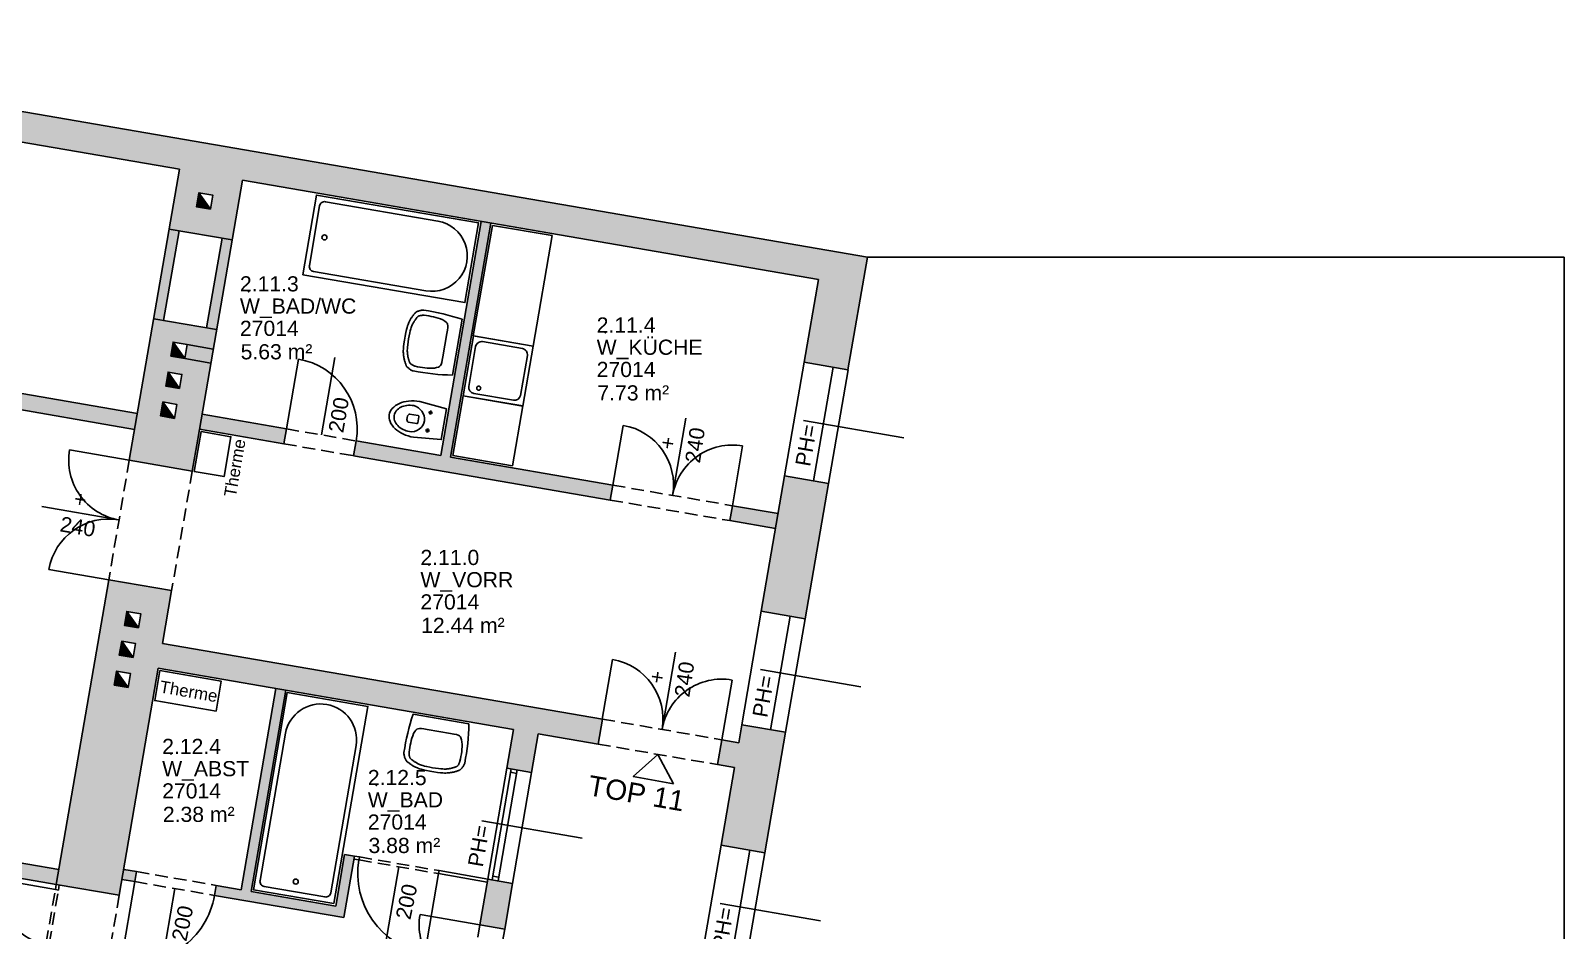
# Model space of a CAD drawing. Header units: centimetres. Extents: x -2015 to 674, y -1541 to 830.
# Drawn here: x -844 to 674, y -60 to 830 of the extents above; entities that cross this region are included whole.
import ezdxf
from ezdxf.enums import TextEntityAlignment as Align

# ---------------------------------------------------------------- set-up
doc = ezdxf.new("R2010")
doc.units = ezdxf.units.CM
doc.header["$LTSCALE"] = 50
doc.header["$MEASUREMENT"] = 0
doc.linetypes.add('VERDECKT', pattern=[0.375, 0.25, -0.125])
doc.layers.get('0').update_dxf_attribs({"linetype": 'CONTINUOUS'})
for name, color, linetype in [('ARC-Fenster', 5, 'CONTINUOUS'), ('ARC-Fenster-nv', 5, 'CONTINUOUS'), ('ARC-Kamin', 7, 'CONTINUOUS'), ('ARC-Tueren', 5, 'CONTINUOUS'), ('ARC-Tueren-nv', 5, 'CONTINUOUS'), ('BE-T', 7, 'CONTINUOUS'), ('BE-T-PM', 7, 'CONTINUOUS'), ('BE-T-RNBVBF', 7, 'CONTINUOUS'), ('BS-WA-A-T', 203, 'CONTINUOUS'), ('BS-WA-C-NT', 253, 'CONTINUOUS'), ('BS-WA-C-T', 253, 'CONTINUOUS'), ('BS-WA-S-NT', 201, 'CONTINUOUS'), ('BS-WA-S-T', 201, 'CONTINUOUS'), ('BS-WA-V-NT', 203, 'VERDECKT'), ('BS-WA-V-T', 203, 'VERDECKT'), ('HB-KO-GLA-S', 132, 'CONTINUOUS'), ('HB-ZU-MOE-EI', 36, 'CONTINUOUS'), ('HB-ZU-SAN-EI', 54, 'CONTINUOUS'), ('HB-ZU-SAN-SG', 55, 'CONTINUOUS')]:
    doc.layers.add(name, color=color, linetype=linetype)
doc.styles.add('MOE', font='arial.ttf')
doc.styles.add('RNB', font='arial.ttf', dxfattribs={"width": 0.8})
doc.styles.get("Standard").update_dxf_attribs({"font": 'arial.ttf'})

# ---------------------------------------------------------------- blocks, each defined once
blk = doc.blocks.new('*U54')
at = {"layer": 'ARC-Fenster'}
for p, q in [((-57, -55.2), (57, -55.2)), ((-57, -70.2), (57, -70.2))]:
    blk.add_line(p, q, dxfattribs=at)
at = {"layer": 'ARC-Fenster-nv'}
blk.add_line((0, -136.1), (0, -35.2), dxfattribs=at)
blk.add_text('PH=', height=15, dxfattribs=at).set_placement((-44.4, -49.5))
at = {"layer": 'ARC-Fenster-nv', "flags": 1}
for tag, p in [('FLAECHE', (-128, 69.1)), ('MATERIAL', (-128, 60.8)), ('TIEFE', (-128, 52.5)), ('FENSTERTYP', (-128, 44.2)), ('AUSSENJALOUSIE', (-128, 35.8)), ('ANTRIEB', (-128, 27.4)), ('G-WERT', (-128, 19.1)), ('FARBE', (-128, 10.8)), ('BEMERKUNG', (-128, 2.4)), ('ANLAGENGRUPPE', (-128, -12.7)), ('DB_ID', (-128, -5.9))]:
    blk.add_attdef(tag, p, '', height=5, dxfattribs=at)
at = {"layer": 'ARC-Fenster-nv'}
blk.add_attdef('PH', text='', height=15, rotation=360, dxfattribs=at).set_placement((3.7, -34.7), align=Align.TOP_LEFT)
blk.add_attdef('HOEHE', (-21.1, -102.1), '', height=15, rotation=270, dxfattribs=at)
at = {"layer": 'ARC-Fenster-nv', "flags": 2}
blk.add_attdef('BREITE1', (6, -102.4), '', height=15, rotation=270, dxfattribs=at)
blk = doc.blocks.new('*U55')
at = {"layer": 'ARC-Fenster'}
for p, q in [((-67.9, -52.9), (46.1, -52.9)), ((-67.9, -67.9), (46.1, -67.9))]:
    blk.add_line(p, q, dxfattribs=at)
at = {"layer": 'ARC-Fenster-nv'}
blk.add_line((-10.9, -133.8), (-10.9, -32.9), dxfattribs=at)
blk.add_text('PH=', height=15, dxfattribs=at).set_placement((-57.3, -47.6))
at = {"layer": 'ARC-Fenster-nv', "flags": 1}
for tag, p in [('FLAECHE', (-138.9, 71.4)), ('MATERIAL', (-138.9, 63.1)), ('TIEFE', (-138.9, 54.7)), ('FENSTERTYP', (-138.9, 46.4)), ('AUSSENJALOUSIE', (-138.9, 38)), ('ANTRIEB', (-138.9, 29.7)), ('G-WERT', (-138.9, 21.3)), ('FARBE', (-138.9, 13)), ('BEMERKUNG', (-138.9, 4.7)), ('DB_ID', (-138.9, -3.7)), ('ANLAGENGRUPPE', (-138.9, -10.5))]:
    blk.add_attdef(tag, p, '', height=5, dxfattribs=at)
at = {"layer": 'ARC-Fenster-nv'}
blk.add_attdef('PH', text='', height=15, rotation=360, dxfattribs=at).set_placement((-9.3, -32.8), align=Align.TOP_LEFT)
blk.add_attdef('HOEHE', (-32, -99.9), '', height=15, rotation=270, dxfattribs=at)
at = {"layer": 'ARC-Fenster-nv', "flags": 2}
blk.add_attdef('BREITE1', (-4.9, -100.2), '', height=15, rotation=270, dxfattribs=at)
blk = doc.blocks.new('*U48')
at = {"layer": 'ARC-Tueren'}
blk.add_line((35, -20.3), (35, -90.3), dxfattribs=at)
blk.add_arc((35, -20.3), 70, 180, 270, dxfattribs=at)
at = {"layer": 'ARC-Tueren-nv'}
blk.add_line((0, -97.9), (0, -20.3), dxfattribs=at)
blk.add_attdef('BRANDSCHUTZ-KL', text='', height=12.5, rotation=90, dxfattribs=at).set_placement((6.5, 14.1), align=Align.CENTER)
at = {"layer": 'ARC-Tueren-nv', "flags": 1}
for tag, p in [('TUERTYP', (-99.1, 48.2)), ('FLAECHE', (-99.1, 39.6)), ('DORNMASS', (-99.1, 31.1)), ('ANSCHLAGTYP', (-99.1, 22.5)), ('MATERIAL', (-99.1, 13.9)), ('FARBE', (-99.1, 5.4)), ('DB_ID', (-99.1, -1.7)), ('ANLAGENGRUPPE', (-99.1, -8.9))]:
    blk.add_attdef(tag, p, '', height=5, dxfattribs=at)
at = {"layer": 'ARC-Tueren-nv'}
blk.add_attdef('BEMERKUNG', (-47.6, -3.2), '', height=12.5, dxfattribs=at)
blk.add_attdef('TUER-NR', text='', height=12.5, dxfattribs=at).set_placement((0, -20.3), align=Align.CENTER)
blk.add_attdef('HOEHE', (-21, -25.2), '', height=15, rotation=270, dxfattribs=at)
at = {"layer": 'ARC-Tueren-nv', "flags": 2}
blk.add_attdef('BREITE1', (6, -25.2), '', height=15, rotation=270, dxfattribs=at)
blk = doc.blocks.new('*U16')
at = {"layer": 'HB-ZU-SAN-EI'}
for p, q in [((-70, -150), (-110, -150)), ((-90, -130), (-90, -170)), ((110, -150), (70, -150)), ((90, -130), (90, -170))]:
    blk.add_line(p, q, dxfattribs=at)
for points in [[(-155, 0), (-180, -275, 0.066286), (-165, -384, 0.078865), (-127, -469, 0.107164), (-64, -531, 0.141995), (0, -550, 0.141995), (64, -531, 0.107164), (127, -469, 0.078865), (165, -384, 0.066286), (180, -275), (155, 0)], [(36, -360, 0.250057), (40, -352), (40, -267, 0.414214), (30, -257), (-30, -257, 0.414214), (-40, -267), (-40, -352, 0.250057), (-36, -360, 0.304231)]]:
    blk.add_lwpolyline(points, format="xyb", close=True, dxfattribs=at)
blk.add_lwpolyline([(0, -195, 0.359169), (-130, -325, 0.074766), (-120, -394, 0.085308), (-92, -449, 0.106203), (-48, -487, 0.127854), (0, -500, 0.127854), (48, -487, 0.106203), (92, -449, 0.085308), (122, -388, 0.090525), (130, -325, 0.414214), (0, -195, 0.074766)], format="xyb", dxfattribs=at)
for centre in [(-90, -150), (90, -150)]:
    blk.add_circle(centre, 12.5, dxfattribs=at)
blk = doc.blocks.new('*U18')
at = {"layer": 'HB-ZU-SAN-EI'}
blk.add_lwpolyline([(0, -80), (0, 0), (163, 0), (163, -80)], close=True, dxfattribs=at)
blk.add_lwpolyline([(5, -10), (5, -70, 0.414214), (10, -75), (123, -75, 1), (123, -5), (10, -5, 0.414214)], format="xyb", close=True, dxfattribs=at)
blk.add_circle((15, -40), 2.5, dxfattribs=at)
blk = doc.blocks.new('SAN-WB')
at = {"layer": 'HB-ZU-SAN-EI'}
for points in [[(28, 0), (-28, 0, 0.04569), (-30.5, -39), (-30.4, -39.6), (-30.3, -40.3), (-30.1, -41), (-29.8, -41.8), (-29.4, -42.5), (-29.1, -43.2), (-28.7, -43.9), (-28.4, -44.5), (-28.1, -45), (-27.8, -45.5), (-27.5, -45.8), (-27.2, -46.2), (-26.9, -46.4), (-26.6, -46.7), (-26.2, -47), (-25.8, -47.3), (-25.2, -47.5), (-24.7, -47.9), (-24.1, -48.2), (-23.4, -48.5), (-22.8, -48.8), (-22.1, -49.1), (-21.4, -49.5), (-20.8, -49.8), (-20.1, -50), (-19.5, -50.3), (-18.8, -50.5), (-18.1, -50.7), (-17.4, -51), (-16.7, -51.2), (-15.8, -51.4), (-14.9, -51.6), (-13.8, -51.9), (-12.5, -52.1), (-10.8, -52.3), (-8.6, -52.5), (-5.6, -52.6), (-1.9, -52.7), (0, -52.7), (1.9, -52.7), (5.6, -52.6), (8.6, -52.5), (10.8, -52.3), (12.5, -52.1), (13.8, -51.9), (14.9, -51.6), (15.8, -51.4), (16.7, -51.2), (17.4, -51), (18.1, -50.7), (18.8, -50.5), (19.5, -50.3), (20.1, -50), (20.7, -49.8), (21.4, -49.5), (22.1, -49.1), (22.8, -48.8), (23.4, -48.5), (24.1, -48.2), (24.7, -47.9), (25.2, -47.5), (25.7, -47.3), (26.2, -47), (26.6, -46.7), (26.9, -46.4), (27.2, -46.2), (27.5, -45.8), (27.8, -45.5), (28.1, -45), (28.4, -44.5), (28.7, -43.9), (29.1, -43.2), (29.4, -42.5), (29.8, -41.8), (30.1, -41), (30.3, -40.3), (30.4, -39.6), (30.5, -39, 0.04569)], [(24.3, -18.8), (23.4, -16.7), (22.6, -15.1), (21.8, -14), (20.8, -13.3), (19.4, -12.8), (17.6, -12.6), (15.1, -12.5), (11.8, -12.5), (0, -12.5), (-11.7, -12.5), (-15.1, -12.5), (-17.6, -12.6), (-19.4, -12.8), (-20.8, -13.3), (-21.8, -14), (-22.6, -15.1), (-23.4, -16.7), (-24.3, -18.8, 0.075022), (-25.5, -37.8), (-25.5, -38.2), (-25.4, -38.8), (-25.3, -39.3), (-25.1, -39.9), (-24.9, -40.5), (-24.8, -41), (-24.6, -41.6), (-24.4, -42), (-24.2, -42.4), (-24, -42.8), (-23.8, -43.1), (-23.6, -43.3), (-23.3, -43.5), (-23.1, -43.8), (-22.7, -44), (-22.4, -44.2), (-22, -44.5), (-21.5, -44.7), (-21, -45), (-20.4, -45.3), (-19.9, -45.5), (-19.3, -45.8), (-18.8, -46), (-18.2, -46.3), (-17.7, -46.5), (-17.1, -46.7), (-16.6, -46.9), (-16, -47.1), (-15.4, -47.3), (-14.8, -47.5), (-14.1, -47.7), (-13.3, -47.9), (-12.4, -48.1), (-11.4, -48.3), (-10, -48.4), (-8.2, -48.6), (-5.9, -48.7), (-3, -48.8), (0, -48.9), (3, -48.8), (5.9, -48.7), (8.2, -48.6), (10, -48.4), (11.4, -48.3), (12.4, -48.1), (13.3, -47.9), (14.1, -47.7), (14.8, -47.5), (15.4, -47.3), (16, -47.1), (16.6, -46.9), (17.1, -46.7), (17.7, -46.5), (18.2, -46.3), (18.8, -46), (19.3, -45.8), (19.9, -45.5), (20.4, -45.3), (21, -45), (21.5, -44.7), (22, -44.5), (22.4, -44.2), (22.7, -44), (23.1, -43.8), (23.3, -43.5), (23.6, -43.3), (23.8, -43.1), (24, -42.8), (24.2, -42.4), (24.4, -42), (24.6, -41.6), (24.8, -41), (24.9, -40.5), (25.1, -39.9), (25.3, -39.3), (25.4, -38.8), (25.5, -38.2), (25.5, -37.8, 0.075022)]]:
    blk.add_lwpolyline(points, format="xyb", close=True, dxfattribs=at)
blk = doc.blocks.new('*U59')
blk.add_lwpolyline([(0, 0), (40, 0), (40, -30), (0, -30)], close=True)
blk.add_attdef('BEZEICHNUNG', (2.7, -21.4), '', height=12)
at = {"flags": 1}
for tag, p in [('HERSTELLER', (-0.6, -66.5)), ('TYPE', (-0.6, -84.8)), ('BEMERKUNG', (-0.6, -102.5))]:
    blk.add_attdef(tag, p, '', height=15, dxfattribs=at)
blk = doc.blocks.new('*U57')
at = {"linetype": 'Continuous'}
for p, q in [((4, -10), (4, -50)), ((50, -4), (10, -4)), ((56, -10), (56, -50)), ((50, -56), (10, -56))]:
    blk.add_line(p, q, dxfattribs=at)
blk.add_lwpolyline([(0, -60), (60, -60), (60, 0), (0, 0)], close=True)
blk.add_circle((10, -14), 2, dxfattribs=at)
for centre, start, end in [((10, -10), 90, 180), ((50, -10), 0, 90), ((10, -50), 180, 270), ((50, -50), 270, 0)]:
    blk.add_arc(centre, 6, start, end, dxfattribs=at)
at = {"style": 'MOE', "flags": 1}
for tag, p in [('BEZEICHNUNG', (62.4, -15.8)), ('HERSTELLER', (60.2, -24.4)), ('BEMERKUNG', (60.2, -50.1))]:
    blk.add_attdef(tag, text='', height=5, dxfattribs=at).set_placement(p, align=Align.CENTER)
at = {"style": 'MOE', "flags": 3}
for tag, p in [('LAENGE1', (37, -33)), ('BREITE1', (37, -40.9))]:
    blk.add_attdef(tag, p, '', height=5, dxfattribs=at)
blk = doc.blocks.new('*U56')
for p, q in [((0, 0), (0, 60)), ((0, 60), (111, 60)), ((111, 0), (111, 60)), ((0, 0), (111, 0))]:
    blk.add_line(p, q)
at = {"style": 'MOE', "flags": 3}
for tag, p in [('LAENGE1', (7.7, 31.3)), ('BREITE1', (7.7, 23.5))]:
    blk.add_attdef(tag, p, '', height=5, dxfattribs=at)
at = {"style": 'MOE', "flags": 1}
for tag, height, p in [('HERSTELLER', 5, (31.2, 40)), ('BEMERKUNG', 5, (31.2, 14.3)), ('BEZEICHNUNG', 12.5, (33.8, -18.2))]:
    blk.add_attdef(tag, text='', height=height, dxfattribs=at).set_placement(p, align=Align.CENTER)
blk = doc.blocks.new('*U40')
at = {"layer": 'ARC-Tueren'}
for p, q in [((-60, 79.5), (-60, 19.5)), ((60, 79.5), (60, 19.5))]:
    blk.add_line(p, q, dxfattribs=at)
for centre, start, end in [((-60, 79.5), 270, 0), ((60, 79.5), 180, 270)]:
    blk.add_arc(centre, 60, start, end, dxfattribs=at)
at = {"layer": 'ARC-Tueren-nv'}
blk.add_line((0, 1.9), (0, 79.5), dxfattribs=at)
at = {"layer": 'ARC-Tueren-nv', "insert": (21.1, 35.6), "char_height": 15, "width": 48.816, "attachment_point": 1, "rotation": 271.3662}
blk.add_mtext('+', dxfattribs=at)
at = {"layer": 'ARC-Tueren-nv', "flags": 1}
for tag, p in [('TUERTYP', (-99.1, 148)), ('FLAECHE', (-99.1, 139.5)), ('ANSCHLAGTYP', (-99.1, 122.3)), ('DORNMASS', (-99.1, 130.9)), ('MATERIAL', (-99.1, 113.8)), ('FARBE', (-99.1, 105.2))]:
    blk.add_attdef(tag, p, '', height=5, dxfattribs=at)
at = {"layer": 'ARC-Tueren-nv'}
for tag, p in [('BEMERKUNG', (-0.9, 112.3)), ('BRANDSCHUTZ-KL', (-0.4, 96.4)), ('TUER-NR', (0, 79.6))]:
    blk.add_attdef(tag, text='', height=12.5, dxfattribs=at).set_placement(p, align=Align.CENTER)
at = {"layer": 'ARC-Tueren-nv', "flags": 2}
for tag, p in [('BREITE1', (5.9, 62.2)), ('BREITE2', (6.4, 24.4))]:
    blk.add_attdef(tag, p, '', height=15, rotation=271.3662, dxfattribs=at)
at = {"layer": 'ARC-Tueren-nv'}
blk.add_attdef('HOEHE', (-21.3, 44), '', height=15, rotation=271.3662, dxfattribs=at)
blk = doc.blocks.new('*U23')
at = {"layer": 'ARC-Tueren'}
for p, q in [((-60, 79.5), (-60, 19.5)), ((60, 79.5), (60, 19.5))]:
    blk.add_line(p, q, dxfattribs=at)
for centre, start, end in [((-60, 79.5), 270, 0), ((60, 79.5), 180, 270)]:
    blk.add_arc(centre, 60, start, end, dxfattribs=at)
at = {"layer": 'ARC-Tueren-nv'}
blk.add_line((0, 1.9), (0, 79.5), dxfattribs=at)
at = {"layer": 'ARC-Tueren-nv', "insert": (-21.1, 32.2), "char_height": 15, "width": 48.816, "attachment_point": 1, "rotation": 90.4024}
blk.add_mtext('+', dxfattribs=at)
at = {"layer": 'ARC-Tueren-nv', "flags": 1}
for tag, p in [('TUERTYP', (-99.1, 148)), ('FLAECHE', (-99.1, 139.5)), ('ANSCHLAGTYP', (-99.1, 122.3)), ('DORNMASS', (-99.1, 130.9)), ('MATERIAL', (-99.1, 113.8)), ('FARBE', (-99.1, 105.2))]:
    blk.add_attdef(tag, p, '', height=5, dxfattribs=at)
at = {"layer": 'ARC-Tueren-nv'}
for tag, p in [('BEMERKUNG', (-0.9, 112.3)), ('BRANDSCHUTZ-KL', (-0.4, 96.4)), ('TUER-NR', (0, 79.6))]:
    blk.add_attdef(tag, text='', height=12.5, dxfattribs=at).set_placement(p, align=Align.CENTER)
at = {"layer": 'ARC-Tueren-nv', "flags": 2}
for tag, p in [('BREITE2', (-6.2, 43.2)), ('BREITE1', (-5.1, 5.5))]:
    blk.add_attdef(tag, p, '', height=15, rotation=90.4024, dxfattribs=at)
at = {"layer": 'ARC-Tueren-nv'}
blk.add_attdef('HOEHE', (21.1, 23), '', height=15, rotation=90.4024, dxfattribs=at)
blk = doc.blocks.new('*U20')
blk.add_lwpolyline([(0, 0), (61.6, 0), (61.6, -30), (0, -30)], close=True)
blk.add_attdef('BEZEICHNUNG', (2.7, -21.4), '', height=12)
at = {"flags": 1}
for tag, p in [('HERSTELLER', (-0.6, -66.5)), ('TYPE', (-0.6, -84.8)), ('BEMERKUNG', (-0.6, -102.5))]:
    blk.add_attdef(tag, p, '', height=15, dxfattribs=at)
blk = doc.blocks.new('*U29')
at = {"layer": 'ARC-Tueren'}
blk.add_line((-40, -20.3), (-40, -100.3), dxfattribs=at)
blk.add_arc((-40, -20.3), 80, 270, 0, dxfattribs=at)
at = {"layer": 'ARC-Tueren-nv'}
blk.add_line((0, -97.9), (0, -20.3), dxfattribs=at)
blk.add_attdef('BRANDSCHUTZ-KL', text='', height=12.5, rotation=90, dxfattribs=at).set_placement((6.5, 14.1), align=Align.CENTER)
at = {"layer": 'ARC-Tueren-nv', "flags": 1}
for tag, p in [('TUERTYP', (-99.1, 48.2)), ('FLAECHE', (-99.1, 39.6)), ('DORNMASS', (-99.1, 31.1)), ('ANSCHLAGTYP', (-99.1, 22.5)), ('MATERIAL', (-99.1, 13.9)), ('FARBE', (-99.1, 5.4)), ('DB_ID', (-99.1, -1.7)), ('ANLAGENGRUPPE', (-99.1, -8.9))]:
    blk.add_attdef(tag, p, '', height=5, dxfattribs=at)
at = {"layer": 'ARC-Tueren-nv', "flags": 2}
blk.add_attdef('BREITE1', (-6.8, -69.7), '', height=15, rotation=88.0857, dxfattribs=at)
at = {"layer": 'ARC-Tueren-nv'}
blk.add_attdef('BEMERKUNG', (-47.6, -3.2), '', height=12.5, dxfattribs=at)
blk.add_attdef('HOEHE', (20.3, -70.6), '', height=15, rotation=88.0857, dxfattribs=at)
blk.add_attdef('TUER-NR', text='', height=12.5, dxfattribs=at).set_placement((0, -20.3), align=Align.CENTER)
blk = doc.blocks.new('*U35')
at = {"layer": 'ARC-Tueren'}
blk.add_line((40, -20.3), (40, -100.3), dxfattribs=at)
blk.add_arc((40, -20.3), 80, 180, 270, dxfattribs=at)
at = {"layer": 'ARC-Tueren-nv'}
blk.add_line((0, -97.9), (0, -20.3), dxfattribs=at)
blk.add_attdef('BRANDSCHUTZ-KL', text='', height=12.5, rotation=90, dxfattribs=at).set_placement((6.5, 14.1), align=Align.CENTER)
at = {"layer": 'ARC-Tueren-nv', "flags": 1}
for tag, p in [('TUERTYP', (-99.1, 48.2)), ('FLAECHE', (-99.1, 39.6)), ('DORNMASS', (-99.1, 31.1)), ('ANSCHLAGTYP', (-99.1, 22.5)), ('MATERIAL', (-99.1, 13.9)), ('FARBE', (-99.1, 5.4)), ('DB_ID', (-99.1, -1.7)), ('ANLAGENGRUPPE', (-99.1, -8.9))]:
    blk.add_attdef(tag, p, '', height=5, dxfattribs=at)
at = {"layer": 'ARC-Tueren-nv', "flags": 2}
blk.add_attdef('BREITE1', (-6.8, -69.7), '', height=15, rotation=88.0857, dxfattribs=at)
at = {"layer": 'ARC-Tueren-nv'}
blk.add_attdef('BEMERKUNG', (-47.6, -3.2), '', height=12.5, dxfattribs=at)
blk.add_attdef('HOEHE', (20.3, -70.6), '', height=15, rotation=88.0857, dxfattribs=at)
blk.add_attdef('TUER-NR', text='', height=12.5, dxfattribs=at).set_placement((0, -20.3), align=Align.CENTER)
blk = doc.blocks.new('*U31')
at = {"layer": 'ARC-Tueren'}
for p, q in [((-60, 79.5), (-60, 19.5)), ((60, 79.5), (60, 19.5))]:
    blk.add_line(p, q, dxfattribs=at)
for centre, start, end in [((-60, 79.5), 270, 0), ((60, 79.5), 180, 270)]:
    blk.add_arc(centre, 60, start, end, dxfattribs=at)
at = {"layer": 'ARC-Tueren-nv'}
blk.add_line((0, 1.9), (0, 79.5), dxfattribs=at)
at = {"layer": 'ARC-Tueren-nv', "insert": (-21.1, 32.4), "char_height": 15, "width": 48.816, "attachment_point": 1, "rotation": 89.7958}
blk.add_mtext('+', dxfattribs=at)
at = {"layer": 'ARC-Tueren-nv', "flags": 1}
for tag, p in [('TUERTYP', (-99.1, 148)), ('FLAECHE', (-99.1, 139.5)), ('ANSCHLAGTYP', (-99.1, 122.3)), ('DORNMASS', (-99.1, 130.9)), ('MATERIAL', (-99.1, 113.8)), ('FARBE', (-99.1, 105.2))]:
    blk.add_attdef(tag, p, '', height=5, dxfattribs=at)
at = {"layer": 'ARC-Tueren-nv'}
for tag, p in [('BEMERKUNG', (-0.9, 112.3)), ('BRANDSCHUTZ-KL', (-0.4, 96.4)), ('TUER-NR', (0, 79.6))]:
    blk.add_attdef(tag, text='', height=12.5, dxfattribs=at).set_placement(p, align=Align.CENTER)
at = {"layer": 'ARC-Tueren-nv', "flags": 2}
for tag, p in [('BREITE2', (-6.1, 43.2)), ('BREITE1', (-5.5, 8.5))]:
    blk.add_attdef(tag, p, '', height=15, rotation=89.7958, dxfattribs=at)
at = {"layer": 'ARC-Tueren-nv'}
blk.add_attdef('HOEHE', (21, 22.8), '', height=15, rotation=89.7958, dxfattribs=at)
blk = doc.blocks.new('*U32')
at = {"layer": 'ARC-Fenster'}
for p, q in [((-55.7, -55.2), (55.7, -55.2)), ((-55.7, -61.1), (55.7, -61.1))]:
    blk.add_line(p, q, dxfattribs=at)
at = {"layer": 'ARC-Fenster-nv'}
for p, q in [((0, -136.1), (0, -35.2)), ((-52.2, -61.1), (-52.2, -55.2)), ((52.2, -61.1), (52.2, -55.2))]:
    blk.add_line(p, q, dxfattribs=at)
blk.add_text('PH=', height=15, dxfattribs=at).set_placement((-45.6, -43.9))
at = {"layer": 'ARC-Fenster-nv', "flags": 1}
for tag, p in [('FLAECHE', (-128, 69.1)), ('MATERIAL', (-128, 60.8)), ('TIEFE', (-128, 52.5)), ('FENSTERTYP', (-128, 44.2)), ('AUSSENJALOUSIE', (-128, 35.8)), ('ANTRIEB', (-128, 27.4)), ('G-WERT', (-128, 19.1)), ('FARBE', (-128, 10.8)), ('BEMERKUNG', (-128, 2.4)), ('ANLAGENGRUPPE', (-128, -12.7)), ('DB_ID', (-128, -5.9))]:
    blk.add_attdef(tag, p, '', height=5, dxfattribs=at)
at = {"layer": 'ARC-Fenster-nv'}
blk.add_attdef('PH', text='', height=15, rotation=360, dxfattribs=at).set_placement((2.5, -29), align=Align.TOP_LEFT)
blk.add_attdef('HOEHE', (-21.1, -102.1), '', height=15, rotation=270, dxfattribs=at)
at = {"layer": 'ARC-Fenster-nv', "flags": 2}
blk.add_attdef('BREITE1', (6, -102.4), '', height=15, rotation=270, dxfattribs=at)
blk = doc.blocks.new('*U33')
at = {"layer": 'ARC-Tueren'}
for p, q in [((-55, 79.5), (-55, 24.5)), ((55, 79.5), (55, 24.5))]:
    blk.add_line(p, q, dxfattribs=at)
for centre, start, end in [((-55, 79.5), 270, 0), ((55, 79.5), 180, 270)]:
    blk.add_arc(centre, 55, start, end, dxfattribs=at)
at = {"layer": 'ARC-Tueren-nv'}
blk.add_line((0, 1.9), (0, 79.5), dxfattribs=at)
at = {"layer": 'ARC-Tueren-nv', "insert": (-21.1, 32.4), "char_height": 15, "width": 48.816, "attachment_point": 1, "rotation": 89.7958}
blk.add_mtext('+', dxfattribs=at)
at = {"layer": 'ARC-Tueren-nv', "flags": 1}
for tag, p in [('TUERTYP', (-99.1, 148)), ('FLAECHE', (-99.1, 139.5)), ('ANSCHLAGTYP', (-99.1, 122.3)), ('DORNMASS', (-99.1, 130.9)), ('MATERIAL', (-99.1, 113.8)), ('FARBE', (-99.1, 105.2))]:
    blk.add_attdef(tag, p, '', height=5, dxfattribs=at)
at = {"layer": 'ARC-Tueren-nv'}
for tag, p in [('BEMERKUNG', (-0.9, 112.3)), ('BRANDSCHUTZ-KL', (-0.4, 96.4)), ('TUER-NR', (0, 79.6))]:
    blk.add_attdef(tag, text='', height=12.5, dxfattribs=at).set_placement(p, align=Align.CENTER)
at = {"layer": 'ARC-Tueren-nv', "flags": 2}
for tag, p in [('BREITE2', (-6.1, 43.2)), ('BREITE1', (-5.5, 8.5))]:
    blk.add_attdef(tag, p, '', height=15, rotation=89.7958, dxfattribs=at)
at = {"layer": 'ARC-Tueren-nv'}
blk.add_attdef('HOEHE', (21, 22.8), '', height=15, rotation=89.7958, dxfattribs=at)
blk = doc.blocks.new('*U36')
at = {"layer": 'HB-ZU-SAN-EI'}
blk.add_lwpolyline([(0, -81), (0, 0), (198, 0), (198, -81)], close=True, dxfattribs=at)
blk.add_lwpolyline([(5, -10), (5, -71, 0.414214), (10, -76), (158, -76, 0.985915), (158, -5), (10, -5, 0.414214)], format="xyb", close=True, dxfattribs=at)
blk.add_circle((15, -40), 2.5, dxfattribs=at)
blk = doc.blocks.new('*U58')
for p, q in [((0, 0), (0, 60)), ((0, 60), (60, 60)), ((60, 0), (60, 60)), ((0, 0), (60, 0))]:
    blk.add_line(p, q)
at = {"style": 'MOE', "flags": 3}
for tag, p in [('LAENGE1', (7.7, 31.3)), ('BREITE1', (7.7, 23.5))]:
    blk.add_attdef(tag, p, '', height=5, dxfattribs=at)
at = {"style": 'MOE', "flags": 1}
for tag, height, p in [('HERSTELLER', 5, (31.2, 40)), ('BEMERKUNG', 5, (31.2, 14.3)), ('BEZEICHNUNG', 12.5, (33.8, -18.2))]:
    blk.add_attdef(tag, text='', height=height, dxfattribs=at).set_placement(p, align=Align.CENTER)
blk = doc.blocks.new('RNB-VBF')
at = {"layer": 'BE-T-PM'}
blk.add_point((0, 0), dxfattribs=at)
at = {"layer": 'BE-T-RNBVBF', "style": 'RNB'}
for tag, p in [('RAUM_NUMMER', (-8.6, 0.1)), ('RAUM_BEZEICHNUNG', (-8.6, -21.9)), ('RAUM_NUMMER_OE', (-8.6, -43.9)), ('FLAECHE', (-7.9, -67.1))]:
    blk.add_attdef(tag, p, '', height=15, dxfattribs=at)
for tag, p, height, flags in [('BELEGUNG_MAX', (72.4, -52.8), 2.5, 9), ('BELEGUNG_AUS_MOEBLIERUNGSPLAN', (72.4, -56.9), 2.5, 9), ('ID', (72.4, -61.1), 2.5, 9), ('RAUM_NUMMER_PLATZHALTER', (-9.2, -89.3), 15, 1), ('BEMERKUNG', (72.4, -69.4), 2.5, 9), ('RAUM_HOEHE', (72.4, -73.4), 2.5, 9), ('RAUM_FUNKTION', (72.4, -77.4), 2.5, 9), ('ID_RNB', (72.4, -65.3), 2.5, 9), ('RAUM_AUFBAU', (72.4, -81.4), 2.5, 9), ('RAUM_MIETEINHEIT', (72.4, -85.4), 2.5, 9), ('BODENBELAG_AUS_PLAN', (-9.2, -111.3), 15, 1)]:
    blk.add_attdef(tag, p, '', height=height, dxfattribs=dict(at, flags=flags))

msp = doc.modelspace()

# ---------------------------------------------------------------- hatches: boundary and pattern name
at = {"layer": 'BS-WA-C-NT'}
h = msp.add_hatch(color=256, dxfattribs=at)
h.dxf.hatch_style = 1
h.paths.add_polyline_path([(-388.8, 639.7), (-398.6, 641.4), (-438.5, 409.8), (-522.2, 424.2), (-524.8, 409.5), (-270.6, 365.7), (-268.1, 380.4), (-428.7, 408.1)])
h.paths.add_polyline_path([(-593.7, 421.3), (-591.2, 436.1), (-674.8, 450.5), (-677.4, 435.8)])
h.paths.add_polyline_path([(-107, 337.5), (-104.5, 352.3), (-149.8, 360.1), (-152.3, 345.3)])
h = msp.add_hatch(color=256, dxfattribs=at)
h.paths.add_polyline_path([(-738.8, 451.4), (-1051.2, 505.2), (-1054, 489.5), (-741.6, 435.6)])
h.paths.add_polyline_path([(-1314.4, 550.6), (-1317.1, 534.8), (-1172.2, 509.9), (-1169.5, 525.6)])
h.paths.add_polyline_path([(-1392.1, 99.2), (-1394.7, 84.4), (-819.2, -14.7), (-816.6, 0.1)])
h.paths.add_polyline_path([(-645.1, 623), (-655, 624.7), (-670.3, 536), (-660.4, 534.3)])
h.paths.add_polyline_path([(-697.6, 632), (-707.4, 633.7), (-722.7, 545), (-712.9, 543.3)])
h = msp.add_hatch(color=256, dxfattribs=at)
h.dxf.hatch_style = 1
h.paths.add_polyline_path([(-626.3, -21.6), (-592, 177.5), (-601.8, 179.2), (-636.1, -19.9), (-660.8, -15.6), (-662.5, -25.5), (-534.4, -47.5), (-523.9, 13.4), (-533.7, 15.1), (-542.5, -36)])
h.paths.add_polyline_path([(-739.6, -2), (-752.4, 0.2), (-754.1, -9.7), (-741.3, -11.9)])
at = {"layer": 'BS-WA-C-T'}
h = msp.add_hatch(color=256, dxfattribs=at)
h.dxf.hatch_style = 1
h.paths.add_polyline_path([(-1316.9, 830.1), (-1334.9, 725.6), (-1334.9, 725.6), (-1285.7, 717.1), (-1272.8, 792), (-697.2, 692.9), (-707.4, 633.7), (-645.1, 623), (-634.9, 682.1), (-64.6, 583.9), (-78.7, 502.1), (-35.3, 494.6), (-16.1, 605.9)])
h.paths.add_polyline_path([(-664.1, 667.3), (-666.5, 653.5), (-680.3, 655.9), (-677.9, 669.7)], flags=16)
h = msp.add_hatch(color=256, dxfattribs=at)
h.paths.add_polyline_path([(-679.1, 425.9), (-666.1, 501.2), (-691.9, 505.7), (-705.7, 508.1), (-703.4, 521.9), (-689.6, 519.5), (-663.7, 515), (-660.4, 534.3), (-722.7, 545), (-746.8, 405.1), (-684.5, 394.4)])
h.paths.add_polyline_path([(-702.1, 446.5), (-715.9, 448.9), (-713.6, 462.7), (-699.8, 460.3)], flags=16)
h.paths.add_polyline_path([(-697, 476.1), (-710.8, 478.5), (-708.5, 492.3), (-694.7, 489.9)], flags=16)
msp.add_hatch(color=256, dxfattribs=at).paths.add_polyline_path([(-663.7, 515), (-689.6, 519.5), (-691.9, 505.7), (-666.1, 501.2)])
h = msp.add_hatch(color=256, dxfattribs=at)
h.dxf.hatch_style = 1
h.paths.add_polyline_path([(-54.6, 382.2), (-98, 389.7), (-121.1, 255.7), (-77.7, 248.2)])
h.paths.add_polyline_path([(-97.1, 135.9), (-140.5, 143.3), (-143.5, 125.6), (-160.3, 128.5), (-164.5, 103.9), (-147.8, 101), (-161, 24.1), (-117.6, 16.6)])
h = msp.add_hatch(color=256, dxfattribs=at)
h.dxf.hatch_style = 1
h.paths.add_polyline_path([(-718.1, 199.2), (-366.5, 138.7), (-373.1, 100.5), (-348.5, 96.2), (-341.9, 134.4), (-282.8, 124.2), (-278.5, 148.9), (-713.9, 223.9), (-704.9, 276.1), (-767.2, 286.8), (-819.2, -14.7), (-756.8, -25.4)])
h.paths.add_polyline_path([(-761.8, 182.6), (-759.4, 196.4), (-745.6, 194), (-748, 180.2)], flags=16)
h.paths.add_polyline_path([(-756.7, 212.1), (-754.3, 225.9), (-740.6, 223.6), (-742.9, 209.8)], flags=16)
h.paths.add_polyline_path([(-751.6, 241.7), (-749.3, 255.5), (-735.5, 253.1), (-737.8, 239.3)], flags=16)
h = msp.add_hatch(color=256, dxfattribs=at)
h.dxf.hatch_style = 1
h.paths.add_polyline_path([(-399.8, -54.5), (-375.2, -58.8), (-367.4, -13.6), (-392, -9.3)])

# ---------------------------------------------------------------- linework, layer by layer
at = {"layer": 'ARC-Kamin'}
for p, q in [((-737.8, 239.3), (-749.3, 255.5)), ((-742.9, 209.8), (-754.3, 225.9)), ((-748, 180.2), (-759.4, 196.4))]:
    msp.add_line(p, q, dxfattribs=at)
for points in [[(-737.8, 239.3), (-735.5, 253.1), (-749.3, 255.5), (-751.6, 241.7)], [(-742.9, 209.8), (-740.6, 223.6), (-754.3, 225.9), (-756.7, 212.1)], [(-748, 180.2), (-745.6, 194), (-759.4, 196.4), (-761.8, 182.6)]]:
    msp.add_lwpolyline(points, close=True, dxfattribs=at)
for points in [[(-666.5, 653.5), (-680.3, 655.9), (-666.5, 653.5), (-677.9, 669.7)], [(-691.9, 505.7), (-705.7, 508.1), (-691.9, 505.7), (-703.4, 521.9)], [(-697, 476.1), (-710.8, 478.5), (-697, 476.1), (-708.5, 492.3)], [(-702.1, 446.5), (-715.9, 448.9), (-702.1, 446.5), (-713.6, 462.7)], [(-737.8, 239.3), (-751.6, 241.7), (-737.8, 239.3), (-749.3, 255.5)], [(-742.9, 209.8), (-756.7, 212.1), (-742.9, 209.8), (-754.3, 225.9)], [(-748, 180.2), (-761.8, 182.6), (-748, 180.2), (-759.4, 196.4)]]:
    msp.add_solid(points, dxfattribs=at)
at = {"layer": 'BE-T'}
msp.add_lwpolyline([(-208.2, 84.9), (-223.6, 114), (-223.6, 114), (-247.9, 92.2)], close=True, dxfattribs=at)
at = {"layer": 'BS-WA-A-T'}
for p, q in [((-78.7, 502.1), (-98, 389.7)), ((-140.5, 143.3), (-121.1, 255.7)), ((-392, -9.3), (-373.1, 100.5)), ((-367.4, -13.6), (-348.5, 96.2)), ((-161, 24.1), (-180.4, -88.2))]:
    msp.add_line(p, q, dxfattribs=at)
at = {"layer": 'BS-WA-S-NT'}
for p, q in [((-398.6, 641.4), (-438.5, 409.8)), ((-388.8, 639.7), (-428.7, 408.1)), ((-697.6, 632), (-712.9, 543.3)), ((-655, 624.7), (-670.3, 536)), ((-1051.2, 505.2), (-738.8, 451.4)), ((-1054, 489.5), (-741.6, 435.6)), ((-674.8, 450.5), (-591.2, 436.1)), ((-677.4, 435.8), (-593.7, 421.3)), ((-591.2, 436.1), (-593.7, 421.3)), ((-522.2, 424.2), (-524.8, 409.5)), ((-522.2, 424.2), (-438.5, 409.8)), ((-524.8, 409.5), (-270.6, 365.7)), ((-428.7, 408.1), (-268.1, 380.4)), ((-268.1, 380.4), (-270.6, 365.7)), ((-149.8, 360.1), (-152.3, 345.3)), ((-149.8, 360.1), (-104.5, 352.3)), ((-152.3, 345.3), (-107, 337.5)), ((-601.8, 179.2), (-636.1, -19.9)), ((-592, 177.5), (-626.3, -21.6)), ((-816.6, 0.1), (-1392.1, 99.2)), ((-819.2, -14.7), (-1394.7, 84.4)), ((-739.6, -2), (-752.4, 0.2)), ((-533.7, 15.1), (-542.5, -36)), ((-523.9, 13.4), (-534.4, -47.5)), ((-533.7, 15.1), (-523.9, 13.4)), ((-754.1, -9.7), (-741.3, -11.9)), ((-739.6, -2), (-741.3, -11.9)), ((-660.8, -15.6), (-662.5, -25.5)), ((-662.5, -25.5), (-534.4, -47.5)), ((-636.1, -19.9), (-660.8, -15.6)), ((-626.3, -21.6), (-542.5, -36))]:
    msp.add_line(p, q, dxfattribs=at)
at = {"layer": 'BS-WA-S-T'}
for p, q in [((-16.1, 605.9), (-1316.9, 830.1)), ((-697.2, 692.9), (-1272.8, 792)), ((-697.2, 692.9), (-746.8, 405.1)), ((-634.9, 682.1), (-679.1, 425.9)), ((-666.5, 653.5), (-677.9, 669.7)), ((-634.9, 682.1), (-64.6, 583.9)), ((-707.4, 633.7), (-645.1, 623)), ((-16.1, 605.9), (-35.3, 494.6)), ((673.9, 605.9), (-16.1, 605.9)), ((673.9, -134.1), (673.9, 605.9)), ((-78.7, 502.1), (-64.6, 583.9)), ((-722.7, 545), (-660.4, 534.3)), ((-691.9, 505.7), (-703.4, 521.9)), ((-689.6, 519.5), (-663.7, 515)), ((-691.9, 505.7), (-666.1, 501.2)), ((-78.7, 502.1), (-35.3, 494.6)), ((-697, 476.1), (-708.5, 492.3)), ((-702.1, 446.5), (-713.6, 462.7)), ((-679.1, 425.9), (-684.5, 394.4)), ((-746.8, 405.1), (-684.5, 394.4)), ((-121.1, 255.7), (-98, 389.7)), ((-98, 389.7), (-54.6, 382.2)), ((-54.6, 382.2), (-77.7, 248.2)), ((-767.2, 286.8), (-819.2, -14.7)), ((-767.2, 286.8), (-704.9, 276.1)), ((-704.9, 276.1), (-713.9, 223.9)), ((-121.1, 255.7), (-77.7, 248.2)), ((-713.9, 223.9), (-278.5, 148.9)), ((-718.1, 199.2), (-756.8, -25.4)), ((-718.1, 199.2), (-366.5, 138.7)), ((-366.5, 138.7), (-373.1, 100.5)), ((-278.5, 148.9), (-282.8, 124.2)), ((-143.5, 125.6), (-140.5, 143.3)), ((-97.1, 135.9), (-140.5, 143.3)), ((-341.9, 134.4), (-348.5, 96.2)), ((-341.9, 134.4), (-282.8, 124.2)), ((-160.3, 128.5), (-164.5, 103.9)), ((-160.3, 128.5), (-143.5, 125.6)), ((-97.1, 135.9), (-117.6, 16.6)), ((-373.1, 100.5), (-348.5, 96.2)), ((-164.5, 103.9), (-147.8, 101)), ((-161, 24.1), (-147.8, 101)), ((-117.6, 16.6), (-161, 24.1)), ((-819.2, -14.7), (-756.8, -25.4)), ((-392, -9.3), (-399.8, -54.5)), ((-392, -9.3), (-367.4, -13.6)), ((-367.4, -13.6), (-375.2, -58.8)), ((-399.8, -54.5), (-375.2, -58.8))]:
    msp.add_line(p, q, dxfattribs=at)
for points in [[(-666.5, 653.5), (-664.1, 667.3), (-677.9, 669.7), (-680.3, 655.9)], [(-691.9, 505.7), (-689.6, 519.5), (-703.4, 521.9), (-705.7, 508.1)], [(-697, 476.1), (-694.7, 489.9), (-708.5, 492.3), (-710.8, 478.5)], [(-702.1, 446.5), (-699.8, 460.3), (-713.6, 462.7), (-715.9, 448.9)]]:
    msp.add_lwpolyline(points, close=True, dxfattribs=at)
at = {"layer": 'BS-WA-V-NT'}
for p, q in [((-591.2, 436.1), (-522.2, 424.2)), ((-593.7, 421.3), (-524.8, 409.5)), ((-268.1, 380.4), (-149.8, 360.1)), ((-270.6, 365.7), (-152.3, 345.3)), ((-741.3, -11.9), (-662.5, -25.5)), ((-739.6, -2), (-660.8, -15.6))]:
    msp.add_line(p, q, dxfattribs=at)
at = {"layer": 'BS-WA-V-T'}
for p, q in [((-746.8, 405.1), (-767.2, 286.8)), ((-684.5, 394.4), (-704.9, 276.1)), ((-278.5, 148.9), (-160.3, 128.5)), ((-282.8, 124.2), (-164.5, 103.9)), ((-756.8, -25.4), (-777.2, -143.7)), ((-399.8, -54.5), (-420.2, -172.8)), ((-375.2, -58.8), (-395.6, -177))]:
    msp.add_line(p, q, dxfattribs=at)
at = {"layer": 'HB-KO-GLA-S'}
for p, q in [((-519.4, 9.6), (-524.4, 10.4)), ((-518.9, 12.5), (-523.9, 13.4)), ((-518.9, 12.5), (-519.4, 9.6)), ((-820, -19.6), (-819.2, -14.7)), ((-440.1, -1), (-440.6, -4)), ((-392.5, -12.3), (-440.6, -4)), ((-392, -9.3), (-440.1, -1)), ((-820, -19.6), (-817, -20.2)), ((-817, -20.2), (-816.2, -15.2))]:
    msp.add_line(p, q, dxfattribs=at)
at = {"layer": 'HB-KO-GLA-S', "linetype": 'VERDECKT'}
for p, q in [((-519.4, 9.6), (-440.6, -4)), ((-518.9, 12.5), (-440.1, -1)), ((-838.7, -128), (-820, -19.6)), ((-835.7, -128.6), (-817, -20.2))]:
    msp.add_line(p, q, dxfattribs=at)

# ---------------------------------------------------------------- block references
at = {"layer": 'ARC-Fenster', "rotation": 80.22407505968327}
for name, p in [('*U54', (-114.1, 450.3)), ('*U55', (-152.5, 214.3)), ('*U32', (-432.5, 54.2)), ('*U54', (-196.5, -27.6))]:
    msp.add_blockref(name, p, dxfattribs=at)
at = {"layer": 'ARC-Tueren'}
ref = msp.add_blockref('*U48', (-560.1, 410.2), dxfattribs=dict(at, rotation=170.2240752053892))
ref.add_attrib('HOEHE', '200', (-535.1, 431.4), dxfattribs={"layer": 'ARC-Tueren-nv', "height": 15, "rotation": 80.2241})
ref = msp.add_blockref('*U40', (-195.4, 448.6), dxfattribs=dict(at, rotation=170.2240752053893))
ref.add_attrib('HOEHE', '240', (-181.9, 401.6), dxfattribs={"layer": 'ARC-Tueren-nv', "height": 15, "rotation": 81.5902})
ref = msp.add_blockref('*U23', (-835.4, 359.5), dxfattribs=dict(at, rotation=260.2240752053894))
ref.add_attrib('HOEHE', '240', (-816.3, 334.8), dxfattribs={"layer": 'ARC-Tueren-nv', "height": 15, "rotation": 350.6265})
ref = msp.add_blockref('*U40', (-205.9, 217), dxfattribs=dict(at, rotation=170.2240752053893))
ref.add_attrib('HOEHE', '240', (-192.4, 170), dxfattribs={"layer": 'ARC-Tueren-nv', "height": 15, "rotation": 81.5902})
ref = msp.add_blockref('*U35', (-476.6, 22.8), dxfattribs=dict(at, rotation=350.2240752053892))
ref.add_attrib('HOEHE', '200', (-468.6, -50.3), dxfattribs={"layer": 'ARC-Tueren-nv', "height": 15, "rotation": 78.3098})
ref = msp.add_blockref('*U33', (-907.7, -60.3), dxfattribs=dict(at, rotation=260.2240752053893))
ref.add_attrib('HOEHE', '200', (-888.8, -84.9), dxfattribs={"layer": 'ARC-Tueren-nv', "height": 15, "rotation": 350.0198})
ref = msp.add_blockref('*U29', (-698.4, 1.3), dxfattribs=dict(at, rotation=350.2240752053892))
ref.add_attrib('HOEHE', '200', (-690.4, -71.7), dxfattribs={"layer": 'ARC-Tueren-nv', "height": 15, "rotation": 78.3098})
ref = msp.add_blockref('*U31', (-488.4, -100.1), dxfattribs=dict(at, rotation=260.2240752053893))
ref.add_attrib('HOEHE', '230', (-469.5, -124.7), dxfattribs={"layer": 'ARC-Tueren-nv', "height": 15, "rotation": 350.0198})
at = {"layer": 'BE-T-RNBVBF'}
for p, values in [((-628.7, 572), {'RAUM_NUMMER': '2.11.3', 'RAUM_BEZEICHNUNG': 'W_BAD/WC', 'RAUM_NUMMER_OE': '27014', 'FLAECHE': '5.63 m²'}), ((-275.5, 531.3), {'RAUM_NUMMER': '2.11.4', 'RAUM_BEZEICHNUNG': 'W_KÜCHE', 'RAUM_NUMMER_OE': '27014', 'FLAECHE': '7.73 m²'}), ((-450, 301.3), {'RAUM_NUMMER': '2.11.0', 'RAUM_BEZEICHNUNG': 'W_VORR', 'RAUM_NUMMER_OE': '27014', 'FLAECHE': '12.44 m²'}), ((-705.7, 114.3), {'RAUM_NUMMER': '2.12.4', 'RAUM_BEZEICHNUNG': 'W_ABST', 'RAUM_NUMMER_OE': '27014', 'FLAECHE': '2.38 m²'}), ((-502.1, 83.5), {'RAUM_NUMMER': '2.12.5', 'RAUM_BEZEICHNUNG': 'W_BAD', 'RAUM_NUMMER_OE': '27014', 'FLAECHE': '3.88 m²'})]:
    msp.add_blockref('RNB-VBF', p, dxfattribs=at).add_auto_attribs(values)
at = {"layer": 'HB-ZU-MOE-EI', "rotation": 80.22407520538952}
for name, p in [('*U56', (-347.1, 517.9)), ('*U57', (-416.4, 468.9)), ('*U58', (-367.5, 399.6))]:
    msp.add_blockref(name, p, dxfattribs=at)
at = {"layer": 'HB-ZU-SAN-EI'}
for name, p, rotation in [('*U18', (-561.6, 667.5), 350.2240750229458), ('SAN-WB', (-422.1, 516.9), 260.2240752053895), ('*U36', (-624, -19.9), 80.22407502294558), ('SAN-WB', (-438.2, 149), 350.2240752053895)]:
    msp.add_blockref(name, p, dxfattribs=dict(at, rotation=rotation))
at = {"layer": 'HB-ZU-SAN-EI', "xscale": 0.1, "yscale": 0.1, "zscale": 0.1, "rotation": 260.2240752053894}
msp.add_blockref('*U16', (-435.3, 440.8), dxfattribs=at)
at = {"layer": 'HB-ZU-SAN-SG'}
ref = msp.add_blockref('*U59', (-682.5, 394), dxfattribs=dict(at, rotation=80.22410844890969))
ref.add_attrib('BEZEICHNUNG', 'Therme', (-641.4, 368), dxfattribs={"layer": '0', "height": 12, "rotation": 80.2241})
ref = msp.add_blockref('*U20', (-716.5, 196.9), dxfattribs=dict(at, rotation=350.2241084489096))
ref.add_attrib('BEZEICHNUNG', 'Therme', (-717.5, 175.4), dxfattribs={"layer": '0', "height": 12, "rotation": 350.2241})

# ---------------------------------------------------------------- texts
at = {"layer": 'BE-T', "insert": (-290.5, 93.6), "char_height": 20, "width": 226, "attachment_point": 1, "rotation": 350.2241}
msp.add_mtext('TOP 11', dxfattribs=at)

doc.saveas('drawing.dxf')
